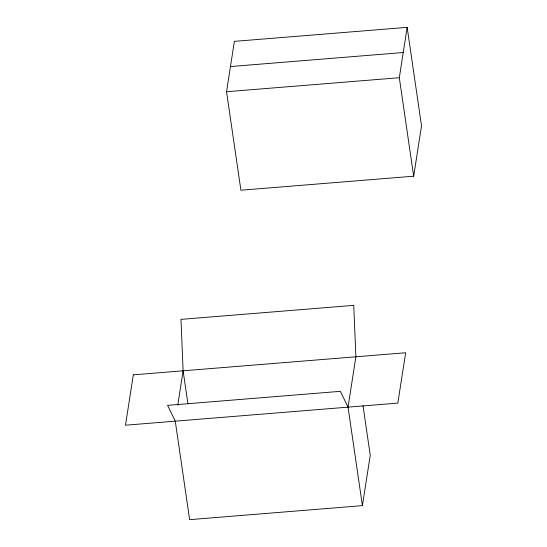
<?xml version="1.0" encoding="UTF-8"?>
<svg xmlns="http://www.w3.org/2000/svg" width="547" height="547" viewBox="0 0 547 547"><rect width="100%" height="100%" fill="white"/><g stroke="black" fill="none" stroke-linecap="round" stroke-linejoin="round"><path stroke-width="0.82" d="M177.754 405.218L183.108 370.804L180.975 319.373L353.745 305.363L355.878 356.788L348.042 407.153L362.408 505.64L189.638 519.65L175.272 421.163L167.594 405.348L340.364 391.337L348.042 407.153M226.54 91.725L234.376 41.36L407.146 27.35L421.518 125.837L413.676 176.196L240.906 190.212L226.54 91.725L399.31 77.715L407.146 27.35M362.408 505.64L370.251 455.275L363.003 405.614M230.458 66.543L403.228 52.533M399.31 77.715L413.676 176.196M183.108 370.804L187.894 403.631M133.324 374.839L125.482 425.204L397.826 403.112L405.669 352.753L133.324 374.839"/></g></svg>
